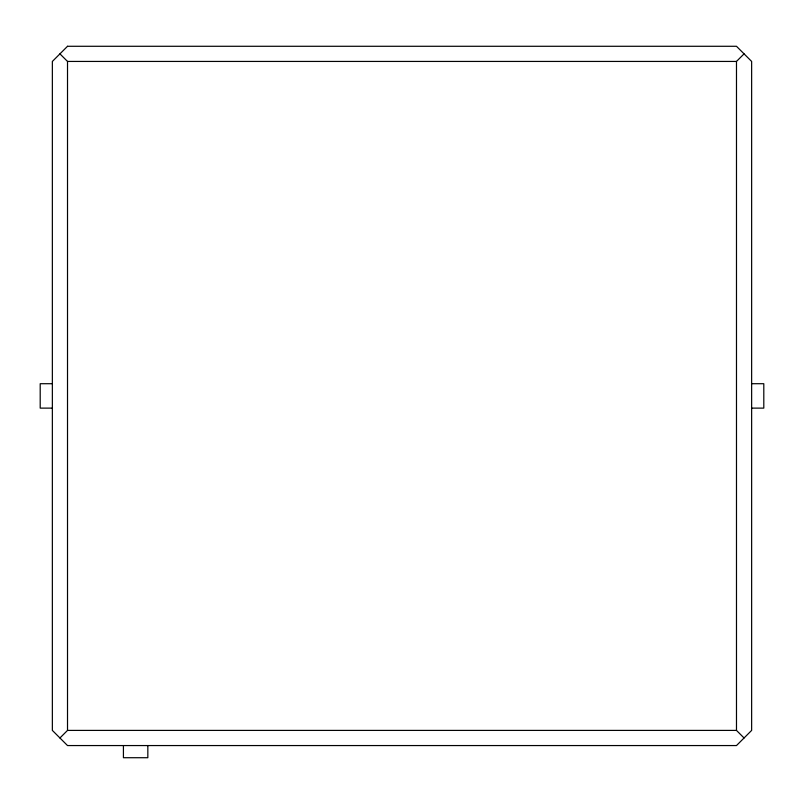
<?xml version="1.0" encoding="UTF-8"?>
<svg xmlns="http://www.w3.org/2000/svg" width="804" height="804" viewBox="0 0 804 804"><rect width="100%" height="100%" fill="white"/><g stroke="black" fill="none" stroke-linecap="round" stroke-linejoin="round"><path stroke-width="1.21" d="M59.938 737.982L67.516 730.404L67.516 61.436L59.938 53.858M744.062 737.982L736.484 730.404L736.484 61.436L744.062 53.858M67.516 61.436L736.484 61.436M52.36 383.709L40.2 383.709L40.2 408.12L52.36 408.12M751.639 383.709L763.8 383.709L763.8 408.12L751.639 408.12M67.516 730.404L736.484 730.404M147.835 745.559L147.835 757.72L123.424 757.72L123.424 745.559M67.516 46.28L52.36 61.436L52.36 730.404L67.516 745.559L736.484 745.559L751.639 730.404L751.639 61.436L736.484 46.28L67.516 46.28"/></g></svg>
